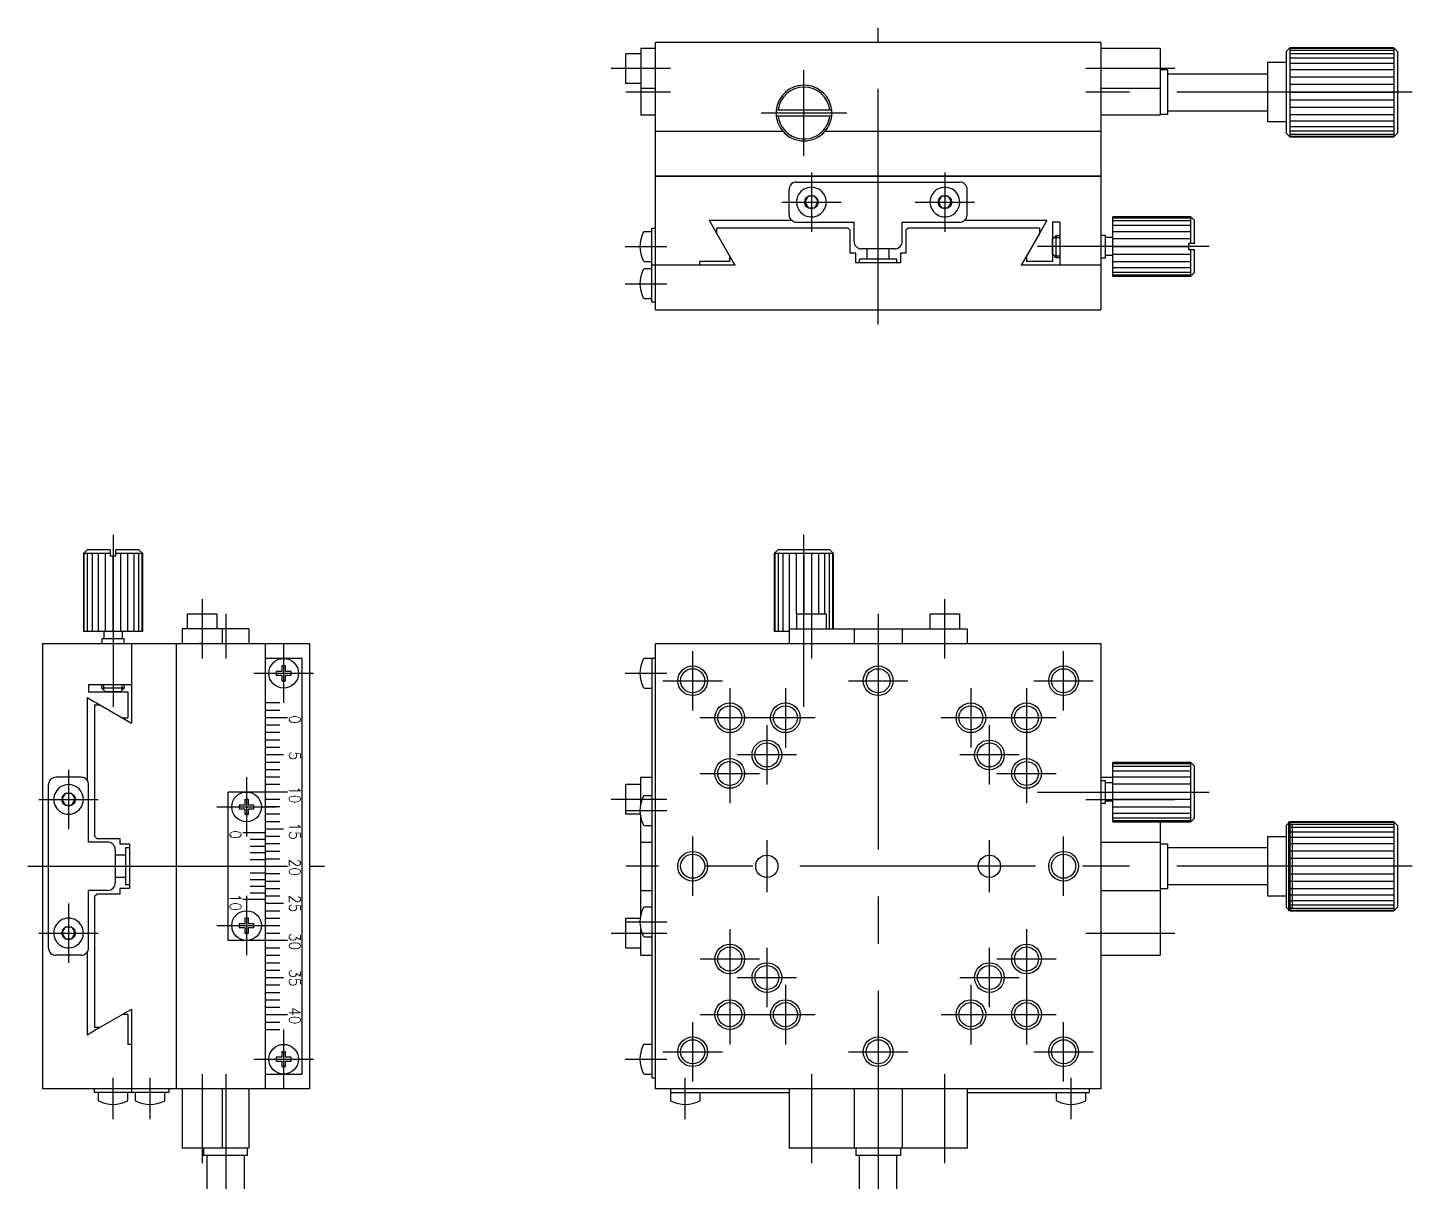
# Model space of a CAD drawing. Extents: x -115 to 272, y -133 to 113.
# Drawn here: x -114.6 to 72, y -42.5 to 113 of the extents above; entities that cross this region are included whole.
import ezdxf

# ---------------------------------------------------------------- set-up
doc = ezdxf.new("R2010")
doc.units = 0
doc.linetypes.add('CENTER', pattern=[50.8, 31.75, -6.35, 6.35, -6.35])
doc.layers.get('0').update_dxf_attribs({"linetype": 'CONTINUOUS'})
doc.layers.add('CENTER', color=1, linetype='CENTER')
doc.styles.add('CONVERTER_2', font='txt.shx', dxfattribs={"width": 0.9})

# ---------------------------------------------------------------- blocks, each defined once
blk = doc.blocks.new('*U2')
at = {"color": 7, "linetype": 'CONTINUOUS', "style": 'CONVERTER_2', "width": 0.9}
blk.add_text('35', height=1.5, rotation=270, dxfattribs=at).set_placement((-79.38, -13.88))
blk = doc.blocks.new('*U3')
at = {"color": 7, "linetype": 'CONTINUOUS', "style": 'CONVERTER_2', "width": 0.9}
blk.add_text('40', height=1.5, rotation=270, dxfattribs=at).set_placement((-79.38, -18.99))
blk = doc.blocks.new('*U4')
at = {"color": 7, "linetype": 'CONTINUOUS', "style": 'CONVERTER_2', "width": 0.9}
blk.add_text('10', height=1.5, rotation=270, dxfattribs=at).set_placement((-87.38, -3.71))
blk = doc.blocks.new('*U5')
at = {"color": 7, "linetype": 'CONTINUOUS', "style": 'CONVERTER_2', "width": 0.9}
blk.add_text('30', height=1.5, rotation=270, dxfattribs=at).set_placement((-79.38, -8.99))
blk = doc.blocks.new('*U6')
at = {"color": 7, "linetype": 'CONTINUOUS', "style": 'CONVERTER_2', "width": 0.9}
blk.add_text('25', height=1.5, rotation=270, dxfattribs=at).set_placement((-79.38, -3.88))
blk = doc.blocks.new('*U7')
at = {"color": 7, "linetype": 'CONTINUOUS', "style": 'CONVERTER_2', "width": 0.9}
blk.add_text('0', height=1.5, rotation=270, dxfattribs=at).set_placement((-87.38, 4.84))
blk = doc.blocks.new('*U8')
at = {"color": 7, "linetype": 'CONTINUOUS', "style": 'CONVERTER_2', "width": 0.9}
blk.add_text('10', height=1.5, rotation=270, dxfattribs=at).set_placement((-79.38, 10.79))
blk = doc.blocks.new('*U9')
at = {"color": 7, "linetype": 'CONTINUOUS', "style": 'CONVERTER_2', "width": 0.9}
blk.add_text('20', height=1.5, rotation=270, dxfattribs=at).set_placement((-79.38, 1.01))
blk = doc.blocks.new('*U10')
at = {"color": 7, "linetype": 'CONTINUOUS', "style": 'CONVERTER_2', "width": 0.9}
blk.add_text('15', height=1.5, rotation=270, dxfattribs=at).set_placement((-79.38, 5.9))
blk = doc.blocks.new('*U11')
at = {"color": 7, "linetype": 'CONTINUOUS', "style": 'CONVERTER_2', "width": 0.9}
blk.add_text('5', height=1.5, rotation=270, dxfattribs=at).set_placement((-79.38, 15.45))
blk = doc.blocks.new('*U12')
at = {"color": 7, "linetype": 'CONTINUOUS', "style": 'CONVERTER_2', "width": 0.9}
blk.add_text('0', height=1.5, rotation=270, dxfattribs=at).set_placement((-79.38, 20.34))

msp = doc.modelspace()

# ---------------------------------------------------------------- linework, layer by layer
at = {"color": 7, "linetype": 'CONTINUOUS'}
for p, q in [((-30, 110.2), (-32, 110.2)), ((-32, 110.2), (-32, 107.5)), ((30, 111), (-30, 111)), ((-30, 110.2), (-30, 111)), ((-30, 107.3), (-30, 110.2)), ((30, 111), (30, 110.2)), ((30, 111), (30, 101.2)), ((38, 110.2), (30, 110.2)), ((38, 110.2), (38, 104.8)), ((55, 109.8), (55.5, 110.3)), ((69.5, 110.3), (55.5, 110.3)), ((55.5, 110.3), (55.5, 110.21)), ((69.5, 110.21), (55.5, 110.21)), ((55.5, 110.21), (55.5, 109.94)), ((69.5, 110.3), (69.5, 110.21)), ((69.5, 110.3), (70, 109.8)), ((69.5, 110.21), (69.5, 109.94)), ((-32, 109.5), (-34, 109.5)), ((-34, 107.5), (-34, 109.5)), ((52.5, 108.3), (52.5, 100.3)), ((55, 108.3), (52.5, 108.3)), ((52.5, 108.3), (52.5, 106.8)), ((55, 109.8), (55, 98.8)), ((55, 108.3), (55, 100.3)), ((69.5, 109.94), (55.5, 109.94)), ((55.5, 109.94), (55.5, 109.5)), ((69.5, 109.5), (55.5, 109.5)), ((55.5, 109.5), (55.5, 108.9)), ((69.5, 108.9), (55.5, 108.9)), ((55.5, 108.9), (55.5, 108.16)), ((69.5, 109.94), (69.5, 109.5)), ((69.5, 109.5), (69.5, 108.9)), ((69.5, 108.9), (69.5, 108.16)), ((70, 109.8), (70, 106.5)), ((-34, 105.5), (-34, 107.5)), ((-32, 107.5), (-32, 101.2)), ((-30, 97), (-30, 107.9)), ((-30, 101.2), (-30, 107.5)), ((39, 107.3), (38, 107.3)), ((39, 107.3), (39, 101.3)), ((39, 106.8), (52.5, 106.8)), ((52.5, 106.8), (52.5, 101.8)), ((69.5, 108.16), (55.5, 108.16)), ((55.5, 108.16), (55.5, 107.3)), ((69.5, 107.3), (55.5, 107.3)), ((55.5, 107.3), (55.5, 106.32)), ((69.5, 108.16), (69.5, 107.3)), ((69.5, 107.3), (69.5, 106.32)), ((70, 106.5), (70, 106.3)), ((-32, 105.5), (-34, 105.5)), ((-30, 104.8), (-32, 104.8)), ((38, 104.8), (30, 104.8)), ((38, 104.8), (38, 101.2)), ((69.5, 106.32), (55.5, 106.32)), ((55.5, 106.32), (55.5, 105.34)), ((69.5, 105.34), (55.5, 105.34)), ((55.5, 105.34), (55.5, 104.3)), ((69.5, 106.32), (69.5, 105.34)), ((69.5, 105.34), (69.5, 104.3)), ((70, 106.3), (70, 102.3)), ((55.5, 104.3), (69.5, 104.3)), ((55.5, 104.3), (55.5, 98.3)), ((55.5, 103.26), (69.5, 103.26)), ((69.5, 104.3), (69.5, 98.3)), ((-30, 101.2), (-32, 101.2)), ((-30, 101.2), (-32, 101.2)), ((-6.26, 101.9), (-13.74, 101.9)), ((-6.26, 101.1), (-13.74, 101.1)), ((30, 101.2), (30, 93)), ((32, 101.2), (30, 101.2)), ((38, 101.2), (30, 101.2)), ((39, 101.3), (38, 101.3)), ((39, 101.8), (52.5, 101.8)), ((52.5, 101.8), (52.5, 100.3)), ((55.5, 102.28), (69.5, 102.28)), ((55.5, 101.3), (69.5, 101.3)), ((70, 102.3), (70, 98.8)), ((-12.81, 99), (-30, 99)), ((30, 99), (-7.19, 99)), ((55, 100.3), (52.5, 100.3)), ((55, 100.3), (52.5, 100.3)), ((55.5, 100.44), (69.5, 100.44)), ((55.5, 99.7), (69.5, 99.7)), ((55.5, 99.1), (69.5, 99.1)), ((55.5, 98.3), (55, 98.8)), ((55.5, 98.66), (69.5, 98.66)), ((55.5, 98.39), (69.5, 98.39)), ((55.5, 98.3), (69.5, 98.3)), ((69.5, 98.3), (55.5, 98.3)), ((69.5, 98.3), (70, 98.8)), ((-30, 93), (-30, 97)), ((-30, 93), (30, 93)), ((30, 93), (-30, 93)), ((-30, 75), (-30, 93)), ((-11, 92.2), (11, 92.2)), ((30, 93), (30, 81)), ((-12, 87.8), (-12, 91.2)), ((-9.45, 90.28), (-9.9, 89.5)), ((-8.55, 90.28), (-9.45, 90.28)), ((-8.55, 90.28), (-8.1, 89.5)), ((8.55, 90.28), (8.1, 89.5)), ((9.45, 90.28), (8.55, 90.28)), ((9.45, 90.28), (9.9, 89.5)), ((12, 87.8), (12, 91.2)), ((-9.9, 89.5), (-9.45, 88.72)), ((-9.45, 88.72), (-8.55, 88.72)), ((-8.55, 88.72), (-8.1, 89.5)), ((8.1, 89.5), (8.55, 88.72)), ((8.55, 88.72), (9.45, 88.72)), ((9.45, 88.72), (9.9, 89.5)), ((-30.5, 76), (-30.5, 86)), ((-30.5, 86), (-30, 86)), ((-11.6, 87), (-22.75, 87)), ((-21.75, 85.26), (-22.75, 87)), ((-4.05, 86), (-21.75, 86)), ((-21.75, 85.26), (-21.75, 86)), ((-11, 86.8), (-3.25, 86.8)), ((-4.05, 86), (-3.75, 85.7)), ((-3.25, 84.2), (-3.25, 86.8)), ((3.25, 86.8), (11, 86.8)), ((3.25, 84.2), (3.25, 86.8)), ((4.05, 86), (3.75, 85.7)), ((21.75, 86), (4.05, 86)), ((22.75, 87), (11.6, 87)), ((22.75, 87), (21.75, 85.26)), ((21.75, 86), (21.75, 85.26)), ((23.5, 86.8), (23.5, 81.5)), ((24.5, 86.8), (23.5, 86.8)), ((24.5, 86.8), (24.04, 86.8)), ((24.5, 86.8), (24.5, 81)), ((31.64, 84.73), (31.64, 87.5)), ((42.14, 87.5), (31.64, 87.5)), ((31.64, 87.36), (42.14, 87.36)), ((42.14, 86.96), (31.64, 86.96)), ((42.14, 86.33), (31.64, 86.33)), ((42.14, 87.5), (42.64, 87)), ((42.14, 83.9), (42.14, 87.5)), ((42.64, 83.9), (42.64, 87)), ((-30.5, 85.5), (-31.49, 85.5)), ((-19.58, 81.5), (-21.75, 85.26)), ((-3.75, 82.6), (-3.75, 85.7)), ((3.75, 85.7), (3.75, 82.6)), ((21.75, 85.26), (19.29, 81)), ((23.5, 84.5), (23.73, 84.73)), ((23.5, 84.5), (23.5, 83.5)), ((23.5, 82.5), (23.5, 84.5)), ((23.73, 84.73), (24, 85)), ((24, 82), (24, 85)), ((24, 85), (24.5, 85)), ((24.5, 85), (24.5, 84.73)), ((30.64, 85), (30, 85)), ((30.64, 82), (30.64, 85)), ((31.64, 84.73), (30.64, 84.73)), ((42.14, 85.5), (31.64, 85.5)), ((31.64, 83.5), (31.64, 84.73)), ((42.14, 84.54), (31.64, 84.54)), ((-20, 81.5), (-20, 82.23)), ((-19.58, 81.5), (-20, 82.23)), ((-3, 82.6), (-3.75, 82.6)), ((-3, 81.3), (-3, 82.6)), ((-1.5, 83.2), (-2.25, 83.2)), ((1.5, 83.2), (-1.5, 83.2)), ((-1.5, 81.8), (-1.5, 83.2)), ((2.25, 83.2), (1.5, 83.2)), ((1.5, 81.8), (1.5, 83.2)), ((3, 82.6), (3, 81.3)), ((3.75, 82.6), (3, 82.6)), ((20, 82.23), (20, 81.5)), ((23.73, 82.28), (23.5, 82.5)), ((24, 82), (23.73, 82.28)), ((24.5, 83.5), (24.5, 82.28)), ((24.5, 82.28), (24.5, 82)), ((31.64, 82.28), (30.64, 82.28)), ((31.64, 83.5), (41.84, 83.5)), ((31.64, 82.28), (31.64, 83.5)), ((31.64, 82.46), (42.14, 82.46)), ((31.64, 79.64), (31.64, 82.28)), ((41.84, 83.9), (41.84, 83.5)), ((42.64, 83.9), (41.84, 83.9)), ((41.84, 83.5), (41.84, 83.1)), ((41.84, 83.1), (42.64, 83.1)), ((42.14, 79.5), (42.14, 83.1)), ((42.64, 80), (42.64, 83.1)), ((-31.49, 81.5), (-30.5, 81.5)), ((-30.5, 80.5), (-31.49, 80.5)), ((-19.29, 81), (-30.5, 81)), ((-20, 81.5), (-24.04, 81.5)), ((-24.04, 81), (-24.04, 81.5)), ((-19.29, 81), (-19.58, 81.5)), ((-19.29, 81), (-19.58, 81.5)), ((-2.5, 81.3), (-3, 81.3)), ((-2.5, 81.3), (-2.5, 81.8)), ((-1.5, 81.8), (-2.5, 81.8)), ((2.5, 81.3), (-2.5, 81.3)), ((1.5, 81.8), (-1.5, 81.8)), ((2.5, 81.8), (1.5, 81.8)), ((2.5, 81.3), (2.5, 81.8)), ((3, 81.3), (2.5, 81.3)), ((30, 81), (19.29, 81)), ((23.5, 81.5), (20, 81.5)), ((24.5, 82), (24, 82)), ((30, 82), (30.64, 82)), ((30, 81), (30, 75)), ((31.64, 81.5), (42.14, 81.5)), ((31.64, 80.67), (42.14, 80.67)), ((31.64, 80.04), (42.14, 80.04)), ((42.14, 79.64), (31.64, 79.64)), ((31.64, 79.5), (31.64, 79.64)), ((31.64, 79.5), (42.14, 79.5)), ((42.64, 80), (42.14, 79.5)), ((-31.49, 76.5), (-30.5, 76.5)), ((-30, 76), (-30.5, 76)), ((-30, 75), (30, 75)), ((-107.13, 42.14), (-106.63, 42.64)), ((-107.13, 42.14), (-107.13, 31.64)), ((-103.53, 42.14), (-107.13, 42.14)), ((-107, 31.64), (-107, 42.14)), ((-103.53, 42.64), (-106.63, 42.64)), ((-106.6, 42.14), (-106.6, 31.64)), ((-105.96, 42.14), (-105.96, 31.64)), ((-105.13, 42.14), (-105.13, 31.64)), ((-104.17, 42.14), (-104.17, 31.64)), ((-103.53, 42.64), (-103.53, 41.84)), ((-103.53, 41.84), (-103.13, 41.84)), ((-103.13, 31.64), (-103.13, 41.84)), ((-103.13, 41.84), (-102.73, 41.84)), ((-99.63, 42.64), (-102.73, 42.64)), ((-102.73, 41.84), (-102.73, 42.64)), ((-99.13, 42.14), (-102.73, 42.14)), ((-102.1, 31.64), (-102.1, 42.14)), ((-101.13, 31.64), (-101.13, 42.14)), ((-100.3, 31.64), (-100.3, 42.14)), ((-99.67, 31.64), (-99.67, 42.14)), ((-99.63, 42.64), (-99.13, 42.14)), ((-99.27, 42.14), (-99.27, 31.64)), ((-99.13, 31.64), (-99.13, 42.14)), ((-14, 42.14), (-13.5, 42.64)), ((-14, 42.14), (-14, 31.64)), ((-6, 42.14), (-14, 42.14)), ((-13.86, 31.64), (-13.86, 42.14)), ((-6.5, 42.64), (-13.5, 42.64)), ((-13.46, 42.14), (-13.46, 31.64)), ((-12.83, 42.14), (-12.83, 31.64)), ((-12, 42.14), (-12, 32)), ((-11.04, 42.14), (-11.04, 34)), ((-10, 41.84), (-10, 34)), ((-8.96, 34), (-8.96, 42.14)), ((-8, 34), (-8, 42.14)), ((-7.17, 34), (-7.17, 42.14)), ((-6.54, 32), (-6.54, 42.14)), ((-6.5, 42.64), (-6, 42.14)), ((-6.14, 42.14), (-6.14, 32)), ((-6, 32), (-6, 42.14)), ((-93.13, 34), (-91.13, 34)), ((-93.13, 34), (-93.13, 32)), ((-91.13, 34), (-89.13, 34)), ((-89.13, 34), (-89.13, 32)), ((-11, 34), (-10, 34)), ((-11, 34), (-11, 32)), ((-10, 34), (-8.96, 34)), ((-8.96, 34), (-8, 34)), ((-8, 34), (-7.17, 34)), ((-7.17, 34), (-7, 34)), ((-7, 34), (-7, 32)), ((7, 34), (11, 34)), ((7, 32), (7, 34)), ((11, 32), (11, 34)), ((-91.13, 32), (-93.83, 32)), ((-93.83, 32), (-93.83, 30)), ((-84.83, 32), (-91.13, 32)), ((-88.43, 32), (-88.43, 30)), ((-84.83, 32), (-84.83, 30)), ((-84.83, 32), (-84.83, 30)), ((-12, 32), (-12, 31.64)), ((-12, 32), (-11.04, 32)), ((-11.04, 32), (-8.96, 32)), ((-8.96, 32), (-8, 32)), ((-8, 32), (-7.17, 32)), ((-7.17, 32), (-6.54, 32)), ((-6.54, 32), (-6.14, 32)), ((-6.14, 32), (-6, 32)), ((-6, 32), (-5, 32)), ((-5, 32), (-3.5, 32)), ((-3.5, 32), (-3.25, 32)), ((-3.25, 32), (3.25, 32)), ((-3.25, 32), (-3.25, 30)), ((3.25, 32), (3.25, 30)), ((3.25, 32), (3.5, 32)), ((3.5, 32), (5, 32)), ((5, 32), (12, 32)), ((11, 32), (12, 32)), ((12, 32), (12, 30)), ((-112.63, 30), (-112.63, -30)), ((-112.63, 30), (-100.63, 30)), ((-104.36, 31.64), (-107.13, 31.64)), ((-101.63, 30.64), (-104.63, 30.64)), ((-104.63, 30.64), (-104.63, 30)), ((-104.36, 31.64), (-104.36, 30.64)), ((-103.13, 31.64), (-104.36, 31.64)), ((-101.91, 31.64), (-103.13, 31.64)), ((-101.91, 31.64), (-101.91, 30.64)), ((-99.27, 31.64), (-101.91, 31.64)), ((-101.63, 30), (-101.63, 30.64)), ((-100.63, 30), (-100.63, 19.29)), ((-100.63, 30), (-94.63, 30)), ((-99.13, 31.64), (-99.27, 31.64)), ((-94.63, 30), (-94.63, -30)), ((-94.63, 30), (-94.63, -30)), ((-94.63, 30), (-76.63, 30)), ((-94.63, 30), (-93.83, 30)), ((-93.83, 30), (-90.93, 30)), ((-91.93, 30), (-91.23, 30)), ((-91.23, 30), (-91.53, 30)), ((-91.13, 30), (-91.13, 30)), ((-91.13, 30), (-84.83, 30)), ((-82.63, 30), (-82.63, 17.5)), ((-76.63, 30), (-76.63, 0)), ((-30, 30), (30, 30)), ((-30, 5), (-30, 30)), ((-13.86, 31.64), (-14, 31.64)), ((-12.83, 31.64), (-13.86, 31.64)), ((-12, 31.64), (-12.83, 31.64)), ((-12, 31.64), (-12, 30)), ((30, 30), (30, 14)), ((-77.63, 28), (-82.63, 28)), ((-77.63, -28), (-77.63, 28)), ((-30.5, 28), (-31.49, 28)), ((-30.5, 28), (-30.5, -12)), ((-30, 28), (-30.5, 28)), ((-81.13, 26.25), (-81.13, 25.75)), ((-80.38, 26.25), (-81.13, 26.25)), ((-80.38, 27), (-80.38, 26.25)), ((-79.88, 27), (-80.38, 27)), ((-79.88, 26.25), (-79.88, 27)), ((-79.13, 26.25), (-79.88, 26.25)), ((-79.13, 25.75), (-79.13, 26.25)), ((-106.43, 24.5), (-100.63, 24.5)), ((-106.43, 24.5), (-106.43, 23.5)), ((-106.43, 24.5), (-106.43, 24.04)), ((-104.63, 24), (-104.63, 24.5)), ((-104.63, 24.5), (-104.36, 24.5)), ((-103.13, 24.5), (-101.91, 24.5)), ((-101.91, 24.5), (-101.63, 24.5)), ((-101.63, 24.5), (-101.63, 24)), ((-81.13, 25.75), (-80.38, 25.75)), ((-80.38, 25.75), (-80.38, 25)), ((-80.38, 25), (-79.88, 25)), ((-79.88, 25.75), (-79.13, 25.75)), ((-79.88, 25), (-79.88, 25.75)), ((-106.63, 22.75), (-106.63, 11.6)), ((-106.63, 22.75), (-104.9, 21.75)), ((-106.43, 23.5), (-101.13, 23.5)), ((-101.63, 24), (-104.63, 24)), ((-104.36, 23.73), (-104.63, 24)), ((-104.13, 23.5), (-104.36, 23.73)), ((-102.13, 23.5), (-104.13, 23.5)), ((-104.13, 23.5), (-103.13, 23.5)), ((-101.91, 23.73), (-102.13, 23.5)), ((-101.63, 24), (-101.91, 23.73)), ((-101.13, 23.5), (-101.13, 20)), ((-31.49, 24), (-30.5, 24)), ((-105.63, 21.75), (-105.63, 4.05)), ((-105.63, 21.75), (-104.9, 21.75)), ((-104.9, 21.75), (-100.63, 19.29)), ((-80.63, 22), (-82.63, 22)), ((-80.63, 21), (-82.63, 21)), ((-101.87, 20), (-101.13, 20)), ((-79.63, 20), (-82.63, 20)), ((-80.63, 19), (-82.63, 19)), ((-80.63, 18), (-82.63, 18)), ((-82.63, 17.5), (-82.63, 7.5)), ((-80.63, 17), (-82.63, 17)), ((-80.63, 16), (-82.63, 16)), ((-80.13, 15), (-82.63, 15)), ((-80.63, 14), (-82.63, 14)), ((-30, 12), (-30, 14)), ((30, 14), (30, 12)), ((31.64, 13.86), (31.64, 14)), ((42.14, 14), (31.64, 14)), ((31.64, 6), (31.64, 13.86)), ((31.64, 13.86), (42.14, 13.86)), ((42.14, 13.46), (31.64, 13.46)), ((42.14, 9), (42.14, 14)), ((42.14, 14), (42.64, 13.5)), ((42.64, 6.5), (42.64, 13.5)), ((-107.43, 12), (-110.83, 12)), ((-80.63, 13), (-82.63, 13)), ((-80.63, 12), (-82.63, 12)), ((-32, 12), (-30.5, 12)), ((-32, 11), (-32, 12)), ((-32, 8.43), (-32, 12)), ((-30, 10), (-30, 12)), ((30, 12), (30, 10)), ((30, 12), (31.64, 12)), ((30.64, 11.5), (30, 11.5)), ((30.64, 8.5), (30.64, 11.5)), ((31.64, 11.23), (30.64, 11.23)), ((42.14, 12.83), (31.64, 12.83)), ((42.14, 12), (31.64, 12)), ((31.64, 10), (31.64, 11.23)), ((-111.83, -11), (-111.83, 11)), ((-109.58, 9.78), (-110.03, 9)), ((-108.68, 9.78), (-109.58, 9.78)), ((-108.68, 9.78), (-108.23, 9)), ((-106.43, 3.25), (-106.43, 11)), ((-87.63, -10), (-87.63, 10)), ((-79.63, 10), (-87.63, 10)), ((-80.63, 11), (-82.63, 11)), ((-34, 7), (-34, 11)), ((-32, 11), (-34, 11)), ((-30.5, 9.5), (-31.49, 9.5)), ((30, 10), (30, 4)), ((42.14, 11.04), (31.64, 11.04)), ((31.64, 8.78), (31.64, 10)), ((-110.03, 9), (-109.58, 8.22)), ((-109.58, 8.22), (-108.68, 8.22)), ((-108.68, 8.22), (-108.23, 9)), ((-85.38, 8.25), (-86.13, 8.25)), ((-86.13, 8.25), (-86.13, 7.75)), ((-86.13, 7.75), (-85.38, 7.75)), ((-84.88, 9), (-85.38, 9)), ((-85.38, 9), (-85.38, 8.25)), ((-85.38, 7.75), (-85.38, 7)), ((-84.88, 8.25), (-84.88, 9)), ((-84.13, 8.25), (-84.88, 8.25)), ((-84.88, 7), (-84.88, 7.75)), ((-84.88, 7.75), (-84.13, 7.75)), ((-84.13, 7.75), (-84.13, 8.25)), ((-80.63, 9), (-82.63, 9)), ((-80.63, 8), (-82.63, 8)), ((-82.63, 7.5), (-82.63, -6.5)), ((30, 8.5), (30.64, 8.5)), ((31.64, 8.78), (30.64, 8.78)), ((42.14, 9), (31.64, 9)), ((31.64, 8), (42.14, 8)), ((42.14, 6), (42.14, 9)), ((-85.38, 7), (-84.88, 7)), ((-80.63, 7), (-82.63, 7)), ((-80.63, 6), (-82.63, 6)), ((-32.07, 7), (-34, 7)), ((-32, 5), (-32, 6.57)), ((31.64, 7.17), (42.14, 7.17)), ((31.64, 6.54), (42.14, 6.54)), ((42.14, 6.14), (31.64, 6.14)), ((31.64, 6), (42.14, 6)), ((38, 6), (38, 4)), ((42.64, 6.5), (42.14, 6)), ((55, 5.5), (55.5, 6)), ((55.8, 5.5), (55.3, 6)), ((55.3, 6), (55.3, 0)), ((55.5, 6), (69.5, 6)), ((69.5, 6), (55.5, 6)), ((55.5, 6), (55.5, 0)), ((69.5, 5.91), (55.5, 5.91)), ((69.5, 5.64), (55.5, 5.64)), ((70, 5.5), (69.5, 6)), ((69.5, 6), (69.5, 0)), ((-105.63, 4.05), (-105.33, 3.75)), ((-105.33, 3.75), (-102.23, 3.75)), ((-102.23, 3.75), (-102.23, 3)), ((-82.63, 4.5), (-85.63, 4.5)), ((-80.13, 5), (-82.63, 5)), ((-80.63, 4), (-82.63, 4)), ((-32, 3.5), (-32, 5)), ((-31.49, 5.5), (-30.5, 5.5)), ((-30, 3.5), (-30, 5)), ((30, 4), (30, 3)), ((38, 4), (38, 2.5)), ((52.5, 4), (52.5, -4)), ((52.5, 4), (52.5, 2.5)), ((52.5, 4), (55, 4)), ((52.5, 4), (55, 4)), ((55, 5.5), (55, -5.5)), ((55, 4), (55, -4)), ((69.5, 5.2), (55.5, 5.2)), ((69.5, 4.6), (55.5, 4.6)), ((69.5, 3.86), (55.5, 3.86)), ((55.8, 5.5), (55.8, 2)), ((70, 5.5), (70, 2)), ((-103.83, 3.25), (-106.43, 3.25)), ((-102.83, 2.25), (-102.83, 1.5)), ((-102.23, 3), (-100.93, 3)), ((-100.93, 2.5), (-101.43, 2.5)), ((-101.43, 2.5), (-101.43, 1.5)), ((-100.93, 3), (-100.93, 2.5)), ((-100.93, 2.5), (-100.93, -2.5)), ((-82.63, 3.6), (-84.63, 3.6)), ((-84.63, 2.7), (-82.63, 2.7)), ((-80.63, 3), (-82.63, 3)), ((-80.63, 2), (-82.63, 2)), ((-32, 3.25), (-32, 3.5)), ((-32, -3.25), (-32, 3.25)), ((-32, 3.25), (-30.5, 3.25)), ((-30, 3.25), (-30, 3.5)), ((-30, -3.25), (-30, 3.25)), ((30, 3.25), (38, 3.25)), ((30, 3), (30, 2.5)), ((30, 2.5), (30, -2.5)), ((38, 3), (39, 3)), ((38, 2.5), (38, -2.5)), ((39, 3), (39, 2.5)), ((39, 2.5), (39, -2.5)), ((52.5, 2.5), (39, 2.5)), ((52.5, 2.5), (52.5, -2.5)), ((69.5, 3), (55.5, 3)), ((69.5, 2.02), (55.5, 2.02)), ((55.8, 2), (55.8, -2)), ((70, 2), (70, -2)), ((-101.43, 1.5), (-102.83, 1.5)), ((-102.83, 1.5), (-102.83, -1.5)), ((-101.43, 1.5), (-101.43, -1.5)), ((-85.13, 0), (-82.63, 0)), ((-82.63, 1.8), (-84.63, 1.8)), ((-84.63, 0.9), (-82.63, 0.9)), ((-82.63, 1), (-80.63, 1)), ((-82.63, 0), (-79.63, 0)), ((-76.63, 0), (-76.63, -30)), ((-30.5, 0), (-30.5, -10)), ((55.3, 0), (55.3, -1.04)), ((69.5, 1.04), (55.5, 1.04)), ((69.5, 0), (55.5, 0)), ((55.5, 0), (55.5, -1.04)), ((69.5, 0), (69.5, -1.04)), ((-102.83, -1.5), (-102.83, -2.25)), ((-101.43, -1.5), (-102.83, -1.5)), ((-101.43, -1.5), (-101.43, -2.5)), ((-84.63, -0.9), (-82.63, -0.9)), ((-84.63, -1.8), (-82.63, -1.8)), ((-82.63, -1), (-80.63, -1)), ((55.3, -1.04), (55.3, -2.02)), ((55.5, -1.04), (69.5, -1.04)), ((55.5, -1.04), (55.5, -2.02)), ((69.5, -1.04), (69.5, -2.02)), ((-103.83, -3.25), (-106.43, -3.25)), ((-106.43, -11), (-106.43, -3.25)), ((-102.23, -3), (-102.23, -3.75)), ((-100.93, -3), (-102.23, -3)), ((-100.93, -2.5), (-101.43, -2.5)), ((-100.93, -2.5), (-100.93, -3)), ((-84.63, -2.7), (-82.63, -2.7)), ((-84.63, -3.6), (-82.63, -3.6)), ((-82.63, -2), (-80.63, -2)), ((-82.63, -3), (-80.63, -3)), ((-32, -3.25), (-30.5, -3.25)), ((-32, -3.5), (-32, -3.25)), ((-32, -5), (-32, -3.5)), ((-30, -3.5), (-30, -3.25)), ((-30, -5), (-30, -3.5)), ((30, -2.5), (30, -3)), ((30, -3), (30, -4)), ((30, -3.25), (38, -3.25)), ((38, -2.5), (38, -3)), ((38, -3), (39, -3)), ((38, -3), (38, -4)), ((52.5, -2.5), (39, -2.5)), ((39, -2.5), (39, -3)), ((52.5, -2.5), (52.5, -4)), ((55.3, -2.02), (55.3, -3)), ((55.3, -3), (55.3, -3.86)), ((55.5, -2.02), (69.5, -2.02)), ((55.5, -2.02), (55.5, -3)), ((55.5, -3), (69.5, -3)), ((55.5, -3), (55.5, -3.86)), ((55.8, -2), (55.8, -2.2)), ((55.8, -2.2), (55.8, -5.5)), ((69.5, -2.02), (69.5, -3)), ((69.5, -3), (69.5, -3.86)), ((70, -2), (70, -2.2)), ((70, -2.2), (70, -5.5)), ((-105.63, -4.05), (-105.33, -3.75)), ((-105.63, -4.05), (-105.63, -21.75)), ((-102.23, -3.75), (-105.33, -3.75)), ((-82.63, -4.5), (-85.63, -4.5)), ((-82.63, -4), (-80.63, -4)), ((-80.13, -5), (-82.63, -5)), ((-32, -6.72), (-32, -5)), ((-30.5, -5.5), (-31.49, -5.5)), ((-30, -30), (-30, -5)), ((30, -4), (30, -5)), ((30, -5), (30, -10)), ((38, -4), (38, -12)), ((52.5, -4), (55, -4)), ((55.5, -6), (55, -5.5)), ((55.3, -3.86), (55.3, -4.6)), ((55.3, -4.6), (55.3, -5.2)), ((55.3, -5.2), (55.3, -5.64)), ((55.8, -5.5), (55.3, -6)), ((55.5, -3.86), (69.5, -3.86)), ((55.5, -3.86), (55.5, -4.6)), ((55.5, -4.6), (69.5, -4.6)), ((55.5, -4.6), (55.5, -5.2)), ((55.5, -5.2), (69.5, -5.2)), ((55.5, -5.2), (55.5, -5.64)), ((69.5, -3.86), (69.5, -4.6)), ((69.5, -4.6), (69.5, -5.2)), ((69.5, -5.2), (69.5, -5.64)), ((70, -5.5), (69.5, -6)), ((-85.38, -7), (-85.38, -7.75)), ((-84.88, -7), (-85.38, -7)), ((-84.88, -7.75), (-84.88, -7)), ((-82.63, -6), (-80.63, -6)), ((-82.63, -6.5), (-82.63, -18.5)), ((-82.63, -7), (-80.63, -7)), ((-34, -11), (-34, -7)), ((-34, -7), (-32.07, -7)), ((55.3, -5.64), (55.3, -5.91)), ((55.3, -5.91), (55.3, -6)), ((55.5, -5.64), (69.5, -5.64)), ((55.5, -5.64), (55.5, -5.91)), ((55.5, -5.91), (69.5, -5.91)), ((55.5, -5.91), (55.5, -6)), ((55.5, -6), (69.5, -6)), ((69.5, -5.64), (69.5, -5.91)), ((69.5, -5.91), (69.5, -6)), ((-109.58, -8.22), (-110.03, -9)), ((-110.03, -9), (-109.58, -9.78)), ((-108.68, -8.22), (-109.58, -8.22)), ((-108.68, -8.22), (-108.23, -9)), ((-108.68, -9.78), (-108.23, -9)), ((-85.38, -7.75), (-86.13, -7.75)), ((-86.13, -7.75), (-86.13, -8.25)), ((-86.13, -8.25), (-85.38, -8.25)), ((-85.38, -8.25), (-85.38, -9)), ((-85.38, -9), (-84.88, -9)), ((-84.13, -7.75), (-84.88, -7.75)), ((-84.88, -9), (-84.88, -8.25)), ((-84.88, -8.25), (-84.13, -8.25)), ((-84.13, -8.25), (-84.13, -7.75)), ((-82.63, -8), (-80.63, -8)), ((-82.63, -9), (-80.63, -9)), ((-32, -12), (-32, -8.43)), ((-109.58, -9.78), (-108.68, -9.78)), ((-79.63, -10), (-87.63, -10)), ((-82.63, -11), (-80.63, -11)), ((-34, -11), (-32, -11)), ((-31.49, -9.5), (-30.5, -9.5)), ((30, -10), (30, -12)), ((-107.43, -12), (-110.83, -12)), ((-106.63, -11.6), (-106.63, -22.75)), ((-82.63, -12), (-80.63, -12)), ((-82.63, -13), (-80.63, -13)), ((-32, -12), (-30.5, -12)), ((-30.5, -12), (-30.5, -28.5)), ((30, -12), (30, -14)), ((30, -12), (38, -12)), ((-82.63, -14), (-80.63, -14)), ((30, -14), (30, -30)), ((-82.63, -15), (-80.13, -15)), ((-82.63, -16), (-80.63, -16)), ((-82.63, -17), (-80.63, -17)), ((-82.63, -18), (-80.63, -18)), ((-82.63, -18.5), (-82.63, -30)), ((-101.13, -19.58), (-104.9, -21.75)), ((-101.13, -19.58), (-101.87, -20)), ((-101.13, -20), (-101.87, -20)), ((-100.63, -19.29), (-101.13, -19.58)), ((-100.63, -19.29), (-101.13, -19.58)), ((-101.13, -20), (-101.13, -24.04)), ((-100.63, -19.29), (-100.63, -30.5)), ((-82.63, -19), (-80.63, -19)), ((-82.63, -20), (-79.63, -20)), ((-104.9, -21.75), (-106.63, -22.75)), ((-104.9, -21.75), (-105.63, -21.75)), ((-82.63, -21), (-80.63, -21)), ((-82.63, -22), (-80.63, -22)), ((-100.63, -24.04), (-101.13, -24.04)), ((-30.5, -24), (-31.49, -24)), ((-80.38, -25.75), (-81.13, -25.75)), ((-81.13, -25.75), (-81.13, -26.25)), ((-80.38, -25), (-80.38, -25.75)), ((-79.88, -25), (-80.38, -25)), ((-79.88, -25.75), (-79.88, -25)), ((-79.13, -25.75), (-79.88, -25.75)), ((-79.13, -26.25), (-79.13, -25.75)), ((-81.13, -26.25), (-80.38, -26.25)), ((-80.38, -26.25), (-80.38, -27)), ((-80.38, -27), (-79.88, -27)), ((-79.88, -27), (-79.88, -26.25)), ((-79.88, -26.25), (-79.13, -26.25)), ((-82.63, -28), (-77.63, -28)), ((-31.49, -28), (-30.5, -28)), ((-30.5, -28.5), (-30, -28.5)), ((-94.63, -30), (-112.63, -30)), ((-105.63, -30.5), (-105.63, -30)), ((-95.63, -30.5), (-105.63, -30.5)), ((-105.13, -30.5), (-105.13, -31.49)), ((-101.13, -31.49), (-101.13, -30.5)), ((-100.13, -30.5), (-100.13, -31.49)), ((-96.13, -31.49), (-96.13, -30.5)), ((-95.63, -30), (-95.63, -30.5)), ((-84.03, -30), (-94.63, -30)), ((-84.83, -30), (-94.63, -30)), ((-93.83, -30), (-94.63, -30)), ((-93.83, -30), (-93.83, -38)), ((-88.43, -30), (-88.43, -38)), ((-84.83, -30), (-84.83, -32)), ((-84.83, -30), (-84.83, -38)), ((-76.63, -30), (-84.63, -30)), ((-12, -30), (-30, -30)), ((-28, -30), (-28, -30.5)), ((-28, -30.5), (-12, -30.5)), ((-28, -30.5), (-28, -31.49)), ((-24, -31.49), (-24, -30.5)), ((30, -30), (-12, -30)), ((-12, -30), (-12, -30.5)), ((-12, -30.5), (-12, -38)), ((-3.25, -30), (-3.25, -38)), ((3.25, -30), (3.25, -38)), ((12, -30), (12, -30.5)), ((12, -30.5), (28.5, -30.5)), ((12, -30.5), (12, -38)), ((24, -30.5), (24, -31.49)), ((28, -31.49), (28, -30.5)), ((28.5, -30.5), (28.5, -30)), ((-88.43, -38), (-93.83, -38)), ((-90.93, -38), (-90.93, -39)), ((-85.03, -39), (-90.93, -39)), ((-90.43, -52.5), (-90.43, -39)), ((-84.83, -38), (-88.43, -38)), ((-85.43, -52.5), (-85.43, -39)), ((-85.03, -38), (-85.03, -39)), ((-4, -38), (-12, -38)), ((-3, -38), (-4, -38)), ((-2.5, -38), (-3, -38)), ((-3, -38), (-3, -39)), ((-2.5, -39), (-3, -39)), ((2.5, -38), (-2.5, -38)), ((-2.5, -52.5), (-2.5, -39)), ((2.5, -39), (-2.5, -39)), ((4, -38), (2.5, -38)), ((2.5, -52.5), (2.5, -39)), ((3, -39), (2.5, -39)), ((3, -38), (3, -39)), ((12, -38), (4, -38))]:
    msp.add_line(p, q, dxfattribs=at)
at = {"color": 3, "linetype": 'CONTINUOUS'}
for p, q in [((23.73, 84.73), (24.5, 84.73)), ((23.73, 82.27), (24.5, 82.27)), ((-104.36, 23.73), (-104.36, 24.5)), ((-101.9, 23.73), (-101.9, 24.5))]:
    msp.add_line(p, q, dxfattribs=at)
at = {"color": 7, "linetype": 'CONTINUOUS'}
for centre, radius in [((-9, 89.5), 0.9), ((9, 89.5), 0.9), ((-80.13, 26), 2), ((-25, 25), 1.62), ((0, 25), 1.62), ((25, 25), 1.62), ((-20, 20), 1.62), ((-12.5, 20), 1.62), ((12.5, 20), 1.62), ((20, 20), 1.62), ((-15, 15), 1.62), ((15, 15), 1.62), ((-20, 12.5), 1.62), ((20, 12.5), 1.62), ((-109.13, 9), 0.9), ((-85.13, 8), 2), ((-25, 0), 1.62), ((-15, 0), 1.5), ((15, 0), 1.5), ((25, 0), 1.62), ((-85.13, -8), 2), ((-109.13, -9), 0.9), ((-20, -12.5), 1.62), ((20, -12.5), 1.62), ((-15, -15), 1.62), ((15, -15), 1.62), ((-20, -20), 1.62), ((-12.5, -20), 1.62), ((12.5, -20), 1.62), ((20, -20), 1.62), ((-80.13, -26), 2), ((-25, -25), 1.62), ((0, -25), 1.62), ((25, -25), 1.62)]:
    msp.add_circle(centre, radius, dxfattribs=at)
at = {"color": 3, "linetype": 'CONTINUOUS'}
for centre in [(-25, 25), (0, 25), (25, 25), (-20, 20), (-12.5, 20), (12.5, 20), (20, 20), (-15, 15), (15, 15), (-20, 12.5), (20, 12.5), (-25, 0), (25, 0), (-20, -12.5), (20, -12.5), (-15, -15), (15, -15), (-20, -20), (-12.5, -20), (12.5, -20), (20, -20), (-25, -25), (0, -25), (25, -25)]:
    msp.add_circle(centre, 2, dxfattribs=at)
at = {"color": 7, "linetype": 'CONTINUOUS'}
for centre, radius, start, end in [((-10, 101.5), 3.76, 6.1042, 160.1725), ((-10, 101.5), 3.5, 6.5624, 173.4376), ((-10, 101.5), 3.76, 160.1725, 173.8958), ((-10, 101.5), 3.76, 173.8958, 186.1042), ((-10, 101.5), 3.76, 186.1042, 221.6518), ((-10, 101.5), 3.5, 186.5624, 315), ((-10, 101.5), 3.5, 315, 353.4376), ((-10, 101.5), 3.76, 318.3482, 353.8958), ((-10, 101.5), 3.76, 353.8958, 6.1042), ((-10, 101.5), 3.76, 221.6518, 318.3482), ((-11, 91.2), 1, 90, 180), ((-9, 89.5), 2, 90, 150), ((-9, 89.5), 2, 30, 90), ((9, 89.5), 2, 90, 150), ((9, 89.5), 2, 30, 90), ((11, 91.2), 1, 0, 90), ((-9, 89.5), 2, 150, 180), ((-9, 89.5), 2, 330, 30), ((9, 89.5), 2, 150, 210), ((9, 89.5), 2, 0, 30), ((-11, 87.8), 1, 180, 233.1301), ((-9, 89.5), 2, 180, 270), ((-9, 89.5), 2, 270, 330), ((9, 89.5), 2, 210, 270), ((9, 89.5), 2, 270, 0), ((11, 87.8), 1, 306.8699, 0), ((-11, 87.8), 1, 233.1301, 270), ((11, 87.8), 1, 270, 306.8699), ((-27.75, 83.5), 4.35, 154.3284, 205.6716), ((-31.49, 85.3), 0.2, 90, 154.3284), ((-2.25, 84.2), 1, 180, 270), ((2.25, 84.2), 1, 270, 0), ((-27.75, 78.5), 4.35, 154.3284, 205.6716), ((-31.49, 81.7), 0.2, 205.6716, 270), ((-31.49, 80.3), 0.2, 90, 154.3284), ((-31.49, 76.7), 0.2, 205.6716, 270), ((-31.49, 27.8), 0.2, 90, 154.3284), ((-27.75, 26), 4.35, 154.3284, 205.6716), ((-31.49, 24.2), 0.2, 205.6716, 270), ((-110.83, 11), 1, 90, 180), ((-107.43, 11), 1, 36.8699, 90), ((-107.43, 11), 1, 0, 36.8699), ((-109.13, 9), 2, 120, 180), ((-109.13, 9), 2, 90, 120), ((-109.13, 9), 2, 0, 90), ((-27.75, 7.5), 4.35, 154.3284, 205.6716), ((-31.49, 9.3), 0.2, 90, 154.3284), ((-109.13, 9), 2, 180, 240), ((-109.13, 9), 2, 300, 0), ((-109.13, 9), 2, 240, 300), ((-31.49, 5.7), 0.2, 205.6716, 270), ((-103.83, 2.25), 1, 0, 90), ((-103.83, -2.25), 1, 270, 0), ((-31.49, -5.7), 0.2, 90, 154.3284), ((-109.13, -9), 2, 120, 180), ((-109.13, -9), 2, 60, 120), ((-109.13, -9), 2, 0, 60), ((-27.75, -7.5), 4.35, 154.3284, 205.6716), ((-109.13, -9), 2, 180, 240), ((-109.13, -9), 2, 270, 0), ((-110.83, -11), 1, 180, 270), ((-109.13, -9), 2, 240, 270), ((-107.43, -11), 1, 323.1301, 0), ((-31.49, -9.3), 0.2, 205.6716, 270), ((-107.43, -11), 1, 270, 323.1301), ((-27.75, -26), 4.35, 154.3284, 205.6716), ((-31.49, -24.2), 0.2, 90, 154.3284), ((-31.49, -27.8), 0.2, 205.6716, 270), ((-104.93, -31.49), 0.2, 180, 244.3284), ((-103.13, -27.75), 4.35, 244.3284, 295.6716), ((-101.33, -31.49), 0.2, 295.6716, 0), ((-99.93, -31.49), 0.2, 180, 244.3284), ((-98.13, -27.75), 4.35, 244.3284, 295.6716), ((-96.33, -31.49), 0.2, 295.6716, 0), ((-27.8, -31.49), 0.2, 180, 244.3284), ((-26, -27.75), 4.35, 244.3284, 295.6716), ((-24.2, -31.49), 0.2, 295.6716, 0), ((24.2, -31.49), 0.2, 180, 244.3284), ((26, -27.75), 4.35, 244.3284, 295.6716), ((27.8, -31.49), 0.2, 295.6716, 0)]:
    msp.add_arc(centre, radius, start, end, dxfattribs=at)
at = {"layer": 'CENTER', "color": 1, "linetype": 'CENTER'}
for p, q in [((0, 73), (0, 113)), ((-28, 107.5), (-36, 107.5)), ((-10, 95.74), (-10, 107.26)), ((40, 107.5), (28, 107.5)), ((-28, 104.3), (-34, 104.3)), ((72, 104.3), (28, 104.3)), ((-4.24, 101.5), (-15.76, 101.5)), ((-9, 93.5), (-9, 85.5)), ((9, 93.5), (9, 85.5)), ((-13, 89.5), (-5, 89.5)), ((5, 89.5), (13, 89.5)), ((-34.1, 83.5), (-28.5, 83.5)), ((44.64, 83.5), (21.5, 83.5)), ((-34.1, 78.5), (-28.5, 78.5)), ((-103.13, 44.64), (-103.13, 21.5)), ((-10, 21.5), (-10, 44.64)), ((-91.13, 36), (-91.13, 28)), ((-9, 36), (-9, 28)), ((9, 28), (9, 36)), ((-87.93, 34), (-87.93, 28)), ((0, 34), (0, -72)), ((-80.13, 30), (-80.13, 22)), ((-25, 21), (-25, 29)), ((25, 21), (25, 29)), ((-84.13, 26), (-76.13, 26)), ((-34.1, 26), (-28.5, 26)), ((-29, 25), (-21, 25)), ((-4, 25), (4, 25)), ((21, 25), (29, 25)), ((-20, 24), (-20, 8.5)), ((-12.5, 24), (-12.5, 16)), ((12.5, 24), (12.5, 16)), ((20, 24), (20, 8.5)), ((20, 22), (20, 10.5)), ((20, 22), (20, 10.5)), ((20, 22), (20, 10.5)), ((-8.5, 20), (-24, 20)), ((-15, 19), (-15, 11)), ((24, 20), (8.5, 20)), ((15, 11), (15, 19)), ((-11, 15), (-19, 15)), ((19, 15), (11, 15)), ((-109.13, 13), (-109.13, 5)), ((-85.13, 12), (-85.13, 4)), ((-24, 12.5), (-16, 12.5)), ((16, 12.5), (24, 12.5)), ((21.5, 10), (44.64, 10)), ((-113.13, 9), (-105.13, 9)), ((-89.13, 8), (-81.13, 8)), ((-28.5, 9), (-36, 9)), ((-34.1, 7.5), (-28.5, 7.5)), ((28, 9), (40, 9)), ((-25, -4), (-25, 4)), ((25, -4), (25, 4)), ((-15, 3.5), (-15, -3.5)), ((15, -3.5), (15, 3.5)), ((-114.63, 0), (-74.63, 0)), ((72, 0), (-34, 0)), ((-109.13, -5), (-109.13, -13)), ((-85.13, -4), (-85.13, -12)), ((-113.13, -9), (-105.13, -9)), ((-89.13, -8), (-81.13, -8)), ((-36, -9), (-28.5, -9)), ((-34.1, -7.5), (-28.5, -7.5)), ((-20, -8.5), (-20, -24)), ((20, -8.5), (20, -24)), ((28, -9), (40, -9)), ((-15, -11), (-15, -19)), ((15, -19), (15, -11)), ((20, -10.5), (20, -22)), ((20, -10.5), (20, -22)), ((20, -10.5), (20, -22)), ((-24, -12.5), (-16, -12.5)), ((16, -12.5), (24, -12.5)), ((-19, -15), (-11, -15)), ((-12.5, -16), (-12.5, -24)), ((11, -15), (19, -15)), ((12.5, -16), (12.5, -24)), ((-24, -20), (-8.5, -20)), ((8.5, -20), (24, -20)), ((-80.13, -22), (-80.13, -30)), ((-25, -29), (-25, -21)), ((25, -29), (25, -21)), ((-84.13, -26), (-76.13, -26)), ((-34.1, -26), (-28.5, -26)), ((-29, -25), (-21, -25)), ((-4, -25), (4, -25)), ((21, -25), (29, -25)), ((-103.13, -34.1), (-103.13, -28.5)), ((-98.13, -34.1), (-98.13, -28.5)), ((-91.13, -28), (-91.13, -40)), ((-87.93, -28), (-87.93, -72)), ((-26, -34.1), (-26, -28.5)), ((-9, -28), (-9, -40)), ((9, -40), (9, -28)), ((26, -34.1), (26, -28.5))]:
    msp.add_line(p, q, dxfattribs=at)

# ---------------------------------------------------------------- block references
at = {"color": 7, "linetype": 'CONTINUOUS'}
for name in ['*U12', '*U11', '*U8', '*U7', '*U10', '*U9', '*U4', '*U6', '*U5', '*U2', '*U3']:
    msp.add_blockref(name, (0, 0), dxfattribs=at)

doc.saveas('drawing.dxf')
